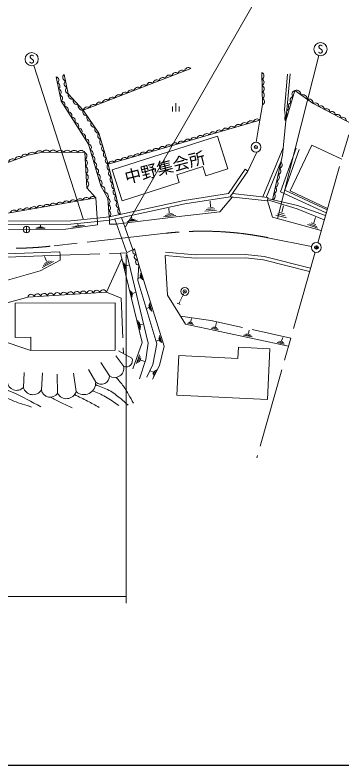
# Model space of a CAD drawing. Units: millimetres, scale not verified. Extents: x 40000 to 680000, y 20000 to 380000.
# Drawn here: x 515432 to 564921, y 205000 to 318560 of the extents above; entities that cross this region are included whole.
import ezdxf
from ezdxf.enums import TextEntityAlignment as Align

# ---------------------------------------------------------------- set-up
doc = ezdxf.new("R2010")
doc.units = ezdxf.units.MM
doc.header["$LTSCALE"] = 1000
doc.header["$PDMODE"] = 32
doc.header["$PDSIZE"] = 500
doc.linetypes.add('CHAIN', pattern=[18.5, 12, -1.5, 3.5, -1.5])
doc.linetypes.add('DASHED', pattern=[7.5, 6, -1.5])
for name, color, linetype, lineweight in [('M-BGD', 7, 'Continuous', 13), ('M-BGD-EXST', 7, 'Continuous', 13), ('M-BMK', 2, 'CHAIN', 13), ('M-BMK-SRVR', 3, 'Continuous', 13), ('M-STR-HTXT', 7, 'Continuous', 13), ('M-TTL-BAND', 7, 'Continuous', 25)]:
    doc.layers.add(name, color=color, linetype=linetype, lineweight=lineweight)
doc.layers.add('M-BMK-HTXT', color=7, linetype='Continuous')
doc.layers.add('M-OTRS', color=6, linetype='Continuous')
doc.styles.add('ＭＳ ゴシック', font='')
doc.styles.get('ＭＳ ゴシック').set_extended_font_data('MS Gothic')

msp = doc.modelspace()

# ---------------------------------------------------------------- linework, layer by layer
at = {"layer": 'M-BGD'}
for p, q in [((525770, 304131), (542037, 310460)), ((522400, 305507), (521656, 309199)), ((522864, 309550), (523495, 306630)), ((552898, 304963), (552795, 309829)), ((556225, 304236), (556674, 309585)), ((556426, 302518), (557095, 309669)), ((523495, 306630), (525770, 304131)), ((556426, 302518), (557802, 307122)), ((557802, 307122), (560581, 305138)), ((526542, 299008), (522400, 305507)), ((552502, 302648), (552898, 304963)), ((560581, 305138), (566415, 302095)), ((525770, 304131), (528139, 300668)), ((556426, 302518), (556225, 304236)), ((529550, 295973), (552502, 302648)), ((552502, 302648), (551944, 299292)), ((555893, 297350), (556426, 302518)), ((528139, 300668), (529550, 295973)), ((546055, 300207), (530144, 295135)), ((546055, 300207), (547636, 295249)), ((528437, 292705), (526542, 299008)), ((557080, 291916), (560376, 298863)), ((564875, 296729), (560376, 298863)), ((517361, 297351), (519621, 297814)), ((519621, 297814), (525980, 297744)), ((525980, 297744), (526317, 292410)), ((550687, 294908), (552039, 297806)), ((552950, 291005), (556008, 298463)), ((513516, 295934), (517361, 297351)), ((554413, 290586), (555893, 297350)), ((529550, 295973), (531406, 288361)), ((543857, 295599), (539914, 294342)), ((544307, 294188), (543857, 295599)), ((553467, 290948), (555665, 296310)), ((531645, 290428), (530144, 295135)), ((539914, 294342), (540284, 293183)), ((547636, 295249), (544307, 294188)), ((550276, 295192), (550687, 294908)), ((540284, 293183), (531645, 290428)), ((526317, 292410), (527678, 290871)), ((529490, 290781), (528437, 292705)), ((562726, 289238), (557080, 291916)), ((510735, 287951), (527678, 290871)), ((527678, 290871), (527875, 287806)), ((529663, 287980), (529490, 290781)), ((548338, 291012), (546423, 288767)), ((553664, 290762), (558177, 289702)), ((545013, 289504), (544978, 290386)), ((554385, 287971), (553627, 290427)), ((558150, 289218), (553642, 290567)), ((555840, 288703), (556052, 289663)), ((558177, 289702), (562428, 288199)), ((539195, 288512), (538397, 288415)), ((538787, 288587), (538731, 289329)), ((546423, 288767), (539848, 287988)), ((545935, 288988), (544138, 288844)), ((545670, 289188), (544386, 289085)), ((545404, 289388), (544634, 289326)), ((556329, 288155), (555173, 288450)), ((556151, 288454), (555457, 288631)), ((562241, 287548), (558150, 289218)), ((527875, 287806), (527924, 287309)), ((527924, 287309), (527925, 286781)), ((529663, 287980), (529741, 287485)), ((529712, 286865), (529741, 287485)), ((539848, 287988), (530676, 286865)), ((533900, 287493), (532416, 287306)), ((533676, 287568), (532616, 287434)), ((533453, 287643), (532817, 287563)), ((533127, 287671), (533080, 288080)), ((539755, 288205), (537893, 287979)), ((539475, 288358), (538145, 288197)), ((561774, 285919), (554385, 287971)), ((556507, 287856), (554889, 288269)), ((560653, 287085), (560919, 287879)), ((519984, 286287), (518579, 286261)), ((519786, 286354), (518782, 286336)), ((519587, 286421), (518985, 286410)), ((519288, 286463), (519297, 286746)), ((527925, 286781), (523105, 286117)), ((525959, 286677), (524036, 286412)), ((525675, 286695), (524301, 286505)), ((525391, 286712), (524566, 286598)), ((524972, 286692), (524935, 286914)), ((530676, 286865), (529712, 286865)), ((561256, 286281), (559694, 286829)), ((561099, 286558), (559984, 286950)), ((560943, 286835), (560273, 287070)), ((523105, 286117), (510137, 286072)), ((532283, 282561), (533534, 283134)), ((533534, 283134), (534196, 280757)), ((520197, 281275), (519909, 282008)), ((522241, 282699), (522259, 282199)), ((522259, 282199), (522269, 281444)), ((531376, 282479), (532283, 282561)), ((534688, 268971), (531376, 282479)), ((532283, 282561), (535595, 268878)), ((538157, 282157), (538511, 276128)), ((522269, 281444), (519257, 279803)), ((521254, 281256), (519524, 280317)), ((520934, 281305), (519699, 280634)), ((520615, 281354), (519874, 280952)), ((529270, 276574), (531563, 281595)), ((532096, 279826), (531730, 281236)), ((532148, 280052), (531887, 281059)), ((532200, 280279), (532044, 280883)), ((532192, 280598), (532609, 280699)), ((534012, 278369), (534196, 280757)), ((534196, 280757), (538012, 268397)), ((519257, 279803), (505653, 275965)), ((534421, 279410), (534720, 278441)), ((536879, 268789), (534012, 278369)), ((534377, 278824), (534088, 278673)), ((534362, 279057), (534490, 278642)), ((534391, 279234), (534605, 278542)), ((517353, 275846), (529270, 276574)), ((533110, 275769), (532823, 276900)), ((533166, 275959), (532961, 276767)), ((533222, 276148), (533099, 276633)), ((533225, 276409), (533613, 276521)), ((538511, 276128), (541224, 271744)), ((508081, 273329), (517353, 275846)), ((530570, 274953), (515432, 274912)), ((515432, 274912), (515446, 269753)), ((530589, 267791), (530570, 274953)), ((535805, 275003), (536156, 273680)), ((535718, 274247), (535324, 274105)), ((535708, 274554), (535859, 273987)), ((535757, 274778), (536007, 273833)), ((542065, 272134), (542161, 272612)), ((534367, 270911), (534015, 272295)), ((534406, 271131), (534154, 272119)), ((534445, 271351), (534293, 271944)), ((534428, 271662), (534785, 271752)), ((541224, 271744), (556813, 268402)), ((542459, 271721), (541545, 271910)), ((542352, 271867), (541699, 272003)), ((542245, 272014), (541854, 272095)), ((545781, 271399), (545947, 271976)), ((546218, 270895), (545124, 271133)), ((546103, 271074), (545322, 271243)), ((545988, 271252), (545519, 271354)), ((551020, 270163), (550459, 270284)), ((550761, 270312), (550889, 270843)), ((515446, 269753), (517834, 269759)), ((517834, 269759), (517840, 267757)), ((537204, 269350), (536807, 269182)), ((537193, 269613), (537347, 269143)), ((537240, 269811), (537498, 269028)), ((537288, 270010), (537649, 268913)), ((551330, 269816), (550020, 270099)), ((551175, 269989), (550239, 270191)), ((555988, 269072), (555515, 269182)), ((555779, 269215), (555943, 269743)), ((533252, 264981), (534688, 268971)), ((535595, 268878), (535245, 266375)), ((536292, 265642), (536879, 268789)), ((538012, 268397), (537299, 265488)), ((549155, 266566), (549241, 268278)), ((549241, 268278), (554017, 268038)), ((554017, 268038), (553630, 260326)), ((556222, 268735), (555117, 268992)), ((556105, 268904), (555316, 269087)), ((530589, 267791), (517840, 267757)), ((531899, 265335), (530675, 266934)), ((531110, 267687), (533122, 266601)), ((533822, 265769), (534275, 267109)), ((539914, 261013), (540215, 267014)), ((540215, 267014), (549155, 266566)), ((529727, 263923), (528438, 265935)), ((534041, 265905), (534364, 266862)), ((535245, 266375), (534252, 263494)), ((534259, 266042), (534453, 266616)), ((534459, 266292), (535074, 266072)), ((527642, 262967), (526556, 264864)), ((535383, 263726), (536292, 265642)), ((536340, 264496), (535887, 264690)), ((537299, 265488), (536250, 263404)), ((536524, 264676), (536309, 264251)), ((536709, 264769), (536350, 264061)), ((536894, 264863), (536392, 263871)), ((516699, 262182), (516808, 264419)), ((519425, 261787), (519577, 264397)), ((521872, 261273), (521814, 264169)), ((524674, 261534), (524268, 264328)), ((539914, 261013), (553630, 260326))]:
    msp.add_line(p, q, dxfattribs=at)
at = {"layer": 'M-BGD', "linetype": 'DASHED'}
for p, q in [((548016, 291048), (553627, 290427)), ((548339, 291515), (553682, 290924)), ((553627, 290427), (553682, 290924)), ((527875, 287806), (529663, 287980)), ((527924, 287309), (529741, 287485)), ((532322, 282721), (530561, 287664)), ((533264, 283056), (531545, 287880)), ((522259, 282199), (531376, 282479)), ((529270, 276574), (531499, 275676)), ((531499, 275676), (531848, 267289)), ((545047, 272322), (540476, 272953)), ((517840, 267757), (506009, 271778)), ((557161, 269633), (545047, 272322))]:
    msp.add_line(p, q, dxfattribs=at)
at = {"layer": 'M-BGD'}
for points in [[(562539, 288586), (555639, 291762), (557976, 298373)], [(562679, 289073), (556263, 292025), (558448, 298206)], [(529663, 287980), (541057, 290476), (547727, 291509), (550276, 295192)], [(529741, 287485), (541148, 289985), (548016, 291048), (550687, 294908)], [(473165, 286782), (503390, 287330), (523870, 287403), (527875, 287806)], [(473382, 286286), (503395, 286830), (523896, 286903), (527924, 287309)], [(412752, 258073), (455599, 272860), (466136, 276586), (471405, 279115), (477662, 280598), (498716, 279924), (504713, 282053), (522241, 282699)], [(412956, 257595), (455764, 272388), (466328, 276124), (471573, 278641), (477713, 280096), (498794, 279421), (504808, 281556), (522259, 282199)], [(538157, 282157), (542679, 281738), (550301, 281812), (553029, 281477), (560013, 279727)], [(538203, 282655), (542700, 282238), (550330, 282313), (553120, 281969), (560149, 280209)]]:
    msp.add_lwpolyline(points, dxfattribs=at)
for centre, radius, start, end in [((540706, 309632), 589, 50.65623, 171.8588), ((541663, 310004), 589, 50.65623, 171.8588), ((521534, 308694), 519, 306.37864, 76.40876), ((523226, 309119), 563, 130.06721, 254.34796), ((537836, 308515), 589, 50.65623, 171.8588), ((538792, 308887), 589, 50.65623, 171.8588), ((539749, 309260), 589, 50.65623, 171.8588), ((552560, 309338), 545, 297.91823, 64.50547), ((521720, 307771), 519, 306.37864, 76.40876), ((523437, 308146), 563, 130.06721, 254.34796), ((534965, 307398), 589, 50.65623, 171.8588), ((535922, 307771), 589, 50.65623, 171.8588), ((536879, 308143), 589, 50.65623, 171.8588), ((552581, 308364), 545, 297.91823, 64.50547), ((552601, 307391), 545, 297.91823, 64.50547), ((521906, 306848), 519, 306.37864, 76.40876), ((523647, 307172), 563, 130.06721, 254.34796), ((524154, 306468), 678, 166.21206, 278.39937), ((532094, 306281), 589, 50.65623, 171.8588), ((533051, 306654), 589, 50.65623, 171.8588), ((534008, 307026), 589, 50.65623, 171.8588), ((552622, 306418), 545, 297.91823, 64.50547), ((557889, 306594), 535, 99.41321, 227.31655), ((558038, 306474), 690, 358.89345, 110.0677), ((522092, 305925), 519, 306.37864, 76.40876), ((522460, 304974), 537, 328.67068, 96.33574), ((524912, 305635), 678, 166.21206, 278.39937), ((529224, 305165), 589, 50.65623, 171.8588), ((530180, 305537), 589, 50.65623, 171.8588), ((531137, 305909), 589, 50.65623, 171.8588), ((552643, 305445), 545, 297.91823, 64.50547), ((557614, 305674), 535, 99.41321, 227.31655), ((558965, 305813), 690, 358.89345, 110.0677), ((559891, 305151), 690, 358.89345, 110.0677), ((522977, 304161), 537, 328.67068, 96.33574), ((525670, 304803), 678, 166.21206, 278.39937), ((526353, 304048), 589, 50.65623, 171.8588), ((527310, 304420), 589, 50.65623, 171.8588), ((528267, 304792), 589, 50.65623, 171.8588), ((557064, 303832), 535, 99.41321, 227.31655), ((557339, 304753), 535, 99.41321, 227.31655), ((560897, 304727), 518, 357.35679, 127.55742), ((561730, 304293), 518, 357.35679, 127.55742), ((562564, 303858), 518, 357.35679, 127.55742), ((523495, 303349), 537, 328.67068, 96.33574), ((526320, 303873), 608, 154.84948, 273.91953), ((526913, 303007), 608, 154.84948, 273.91953), ((556789, 302911), 535, 99.41321, 227.31655), ((563397, 303423), 518, 357.35679, 127.55742), ((564231, 302989), 518, 357.35679, 127.55742), ((524013, 302536), 537, 328.67068, 96.33574), ((524530, 301724), 537, 328.67068, 96.33574), ((527505, 302141), 608, 154.84948, 273.91953), ((550185, 301700), 563, 44.08266, 168.34892), ((551141, 301978), 563, 44.08266, 168.34892), ((552097, 302256), 563, 44.08266, 168.34892), ((565064, 302554), 518, 357.35679, 127.55742), ((525048, 300912), 537, 328.67068, 96.33574), ((528098, 301276), 608, 154.84948, 273.91953), ((546359, 300587), 563, 44.08266, 168.34892), ((547316, 300865), 563, 44.08266, 168.34892), ((548272, 301143), 563, 44.08266, 168.34892), ((549228, 301422), 563, 44.08266, 168.34892), ((525566, 300099), 537, 328.67068, 96.33574), ((526083, 299287), 537, 328.67068, 96.33574), ((528520, 300271), 551, 133.80027, 259.64536), ((542534, 299475), 563, 44.08266, 168.34892), ((543490, 299753), 563, 44.08266, 168.34892), ((544447, 300031), 563, 44.08266, 168.34892), ((545403, 300309), 563, 44.08266, 168.34892), ((526468, 298495), 518, 311.64772, 81.821), ((528803, 299332), 551, 133.80027, 259.64536), ((529085, 298393), 551, 133.80027, 259.64536), ((538709, 298362), 563, 44.08266, 168.34892), ((539665, 298640), 563, 44.08266, 168.34892), ((540621, 298918), 563, 44.08266, 168.34892), ((541578, 299197), 563, 44.08266, 168.34892), ((518007, 297071), 704, 46.62186, 156.54497), ((519137, 297302), 704, 46.62186, 156.54497), ((520147, 297490), 618, 30.34074, 148.39451), ((521207, 297479), 618, 30.34074, 148.39451), ((522267, 297467), 618, 30.34074, 148.39451), ((523327, 297455), 618, 30.34074, 148.39451), ((524387, 297444), 618, 30.34074, 148.39451), ((525447, 297432), 618, 30.34074, 148.39451), ((525688, 297190), 626, 305.00513, 62.22263), ((526739, 297594), 518, 311.64772, 81.821), ((529367, 297454), 551, 133.80027, 259.64536), ((533927, 296972), 563, 44.08266, 168.34892), ((534883, 297250), 563, 44.08266, 168.34892), ((535840, 297528), 563, 44.08266, 168.34892), ((536796, 297806), 563, 44.08266, 168.34892), ((537752, 298084), 563, 44.08266, 168.34892), ((515057, 296196), 587, 49.51612, 170.94268), ((516018, 296550), 587, 49.51612, 170.94268), ((516980, 296904), 587, 49.51612, 170.94268), ((525756, 296123), 626, 305.00513, 62.22263), ((527009, 296694), 518, 311.64772, 81.821), ((529649, 296514), 551, 133.80027, 259.64536), ((530102, 295859), 563, 44.08266, 168.34892), ((531058, 296137), 563, 44.08266, 168.34892), ((532014, 296415), 563, 44.08266, 168.34892), ((532971, 296693), 563, 44.08266, 168.34892), ((525823, 295056), 626, 305.00513, 62.22263), ((527280, 295793), 518, 311.64772, 81.821), ((527551, 294893), 518, 311.64772, 81.821), ((529909, 295556), 550, 130.71199, 256.69379), ((555111, 294932), 547, 284.52855, 50.79327), ((555319, 295886), 547, 284.52855, 50.79327), ((525890, 293990), 626, 305.00513, 62.22263), ((527822, 293992), 518, 311.64772, 81.821), ((530141, 294605), 550, 130.71199, 256.69379), ((554902, 293978), 547, 284.52855, 50.79327), ((525958, 292923), 626, 305.00513, 62.22263), ((528092, 293092), 518, 311.64772, 81.821), ((530373, 293653), 550, 130.71199, 256.69379), ((530604, 292702), 550, 130.71199, 256.69379), ((554693, 293024), 547, 284.52855, 50.79327), ((528392, 292055), 651, 331.31272, 86.08387), ((530836, 291751), 550, 130.71199, 256.69379), ((554484, 292070), 547, 284.52855, 50.79327), ((525233, 290169), 576, 38.42029, 161.13498), ((526230, 290341), 576, 38.42029, 161.13498), ((527227, 290513), 576, 38.42029, 161.13498), ((528919, 291094), 651, 331.31272, 86.08387), ((529304, 290301), 515, 298.2105, 68.88225), ((531068, 290799), 550, 130.71199, 256.69379), ((554276, 291116), 547, 284.52855, 50.79327), ((519253, 289139), 576, 38.42029, 161.13498), ((520250, 289311), 576, 38.42029, 161.13498), ((521247, 289482), 576, 38.42029, 161.13498), ((522243, 289654), 576, 38.42029, 161.13498), ((523240, 289826), 576, 38.42029, 161.13498), ((524237, 289998), 576, 38.42029, 161.13498), ((529362, 289367), 515, 298.2105, 68.88225), ((531300, 289848), 550, 130.71199, 256.69379), ((515267, 288452), 576, 38.42029, 161.13498), ((516263, 288624), 576, 38.42029, 161.13498), ((517260, 288795), 576, 38.42029, 161.13498), ((518257, 288967), 576, 38.42029, 161.13498), ((529420, 288433), 515, 298.2105, 68.88225), ((531532, 288896), 550, 130.71199, 256.69379), ((533656, 282741), 412, 107.16061, 283.95713), ((533877, 281949), 412, 107.16061, 283.95713), ((534097, 281156), 412, 107.16061, 283.95713), ((517857, 275768), 509, 15.88413, 171.10106), ((518850, 275828), 509, 15.88413, 171.10106), ((519843, 275889), 509, 15.88413, 171.10106), ((520836, 275949), 509, 15.88413, 171.10106), ((521829, 276010), 509, 15.88413, 171.10106), ((522822, 276071), 509, 15.88413, 171.10106), ((523815, 276131), 509, 15.88413, 171.10106), ((524808, 276192), 509, 15.88413, 171.10106), ((525801, 276252), 509, 15.88413, 171.10106), ((526794, 276313), 509, 15.88413, 171.10106), ((527787, 276374), 509, 15.88413, 171.10106), ((528780, 276434), 509, 15.88413, 171.10106), ((532247, 266223), 954, 248.61911, 23.37938), ((530519, 265081), 1403, 235.64373, 10.404), ((528485, 263879), 1242, 227.24343, 2.0037), ((515667, 263115), 1392, 183.11266, 317.87293), ((525859, 262869), 1785, 228.39701, 3.15728), ((518144, 262552), 1492, 194.38326, 329.14354), ((520756, 262040), 1354, 190.75684, 325.51711), ((523219, 261987), 1524, 207.93441, 342.69468)]:
    msp.add_arc(centre, radius, start, end, dxfattribs=at)
for points, knots in [([(356250, 241808), (356927, 241808), (357608, 241736), (358281, 241808), (359482, 241937), (360650, 242283), (361821, 242579), (363618, 243033), (365354, 243722), (367164, 244121), (369256, 244582), (371391, 244830), (373517, 245098), (376649, 245494), (379795, 245780), (382942, 246032), (387017, 246359), (391097, 246615), (395181, 246782), (401953, 247058), (408732, 247125), (415509, 247200), (420909, 247259), (426315, 246980), (431709, 247224), (435564, 247398), (439425, 247679), (443241, 248250), (445538, 248594), (447813, 249099), (450058, 249692), (452967, 250460), (455820, 251431), (458659, 252428), (460426, 253049), (462155, 253775), (463904, 254448), (466770, 255551), (469576, 256829), (472504, 257755), (476358, 258974), (480317, 259839), (484265, 260703), (487114, 261327), (490003, 261759), (492866, 262316), (495345, 262798), (497789, 263489), (500293, 263814), (502019, 264039), (503770, 264247), (505506, 264124), (507026, 264016), (508517, 263618), (509985, 263212), (511745, 262724), (513471, 262107), (515149, 261387), (516588, 260769), (517940, 259965), (519335, 259253)], [0, 0, 0, 0, 1, 1, 1, 2, 2, 2, 3, 3, 3, 4, 4, 4, 5, 5, 5, 6, 6, 6, 7, 7, 7, 8, 8, 8, 9, 9, 9, 10, 10, 10, 11, 11, 11, 12, 12, 12, 13, 13, 13, 14, 14, 14, 15, 15, 15, 16, 16, 16, 17, 17, 17, 18, 18, 18, 19, 19, 19, 20, 20, 20, 20]), ([(530747, 263697), (531112, 263247), (531510, 262823), (531841, 262348), (532410, 261535), (532860, 260645), (533370, 259793)], [0, 0, 0, 0, 1, 1, 1, 2, 2, 2, 2]), ([(356798, 240521), (357805, 240590), (358820, 240583), (359819, 240726), (361666, 240992), (363458, 241556), (365285, 241936), (367606, 242420), (369923, 242936), (372266, 243300), (374907, 243710), (377569, 243973), (380229, 244223), (383105, 244493), (385989, 244677), (388872, 244848), (393525, 245123), (398183, 245285), (402840, 245491), (406588, 245657), (410333, 245954), (414084, 245966), (417494, 245978), (420899, 245692), (424308, 245603), (427394, 245522), (430482, 245341), (433567, 245449), (435727, 245524), (437888, 245704), (440028, 246008), (442612, 246376), (445174, 246906), (447706, 247533), (449878, 248071), (452015, 248749), (454140, 249449), (456315, 250165), (458471, 250945), (460601, 251785), (462677, 252602), (464684, 253586), (466755, 254414), (468631, 255164), (470499, 255949), (472434, 256531), (474609, 257185), (476843, 257632), (479072, 258069), (481710, 258586), (484393, 258851), (487035, 259346), (489216, 259755), (491390, 260209), (493543, 260745), (495292, 261180), (496973, 261895), (498746, 262218), (500510, 262540), (502314, 262636), (504107, 262675), (505463, 262705), (506832, 262716), (508172, 262507), (509659, 262276), (511108, 261817), (512527, 261314), (513471, 260978), (514344, 260467), (515277, 260102), (516140, 259764), (517030, 259499), (517907, 259197)], [0, 0, 0, 0, 1, 1, 1, 2, 2, 2, 3, 3, 3, 4, 4, 4, 5, 5, 5, 6, 6, 6, 7, 7, 7, 8, 8, 8, 9, 9, 9, 10, 10, 10, 11, 11, 11, 12, 12, 12, 13, 13, 13, 14, 14, 14, 15, 15, 15, 16, 16, 16, 17, 17, 17, 18, 18, 18, 19, 19, 19, 20, 20, 20, 21, 21, 21, 22, 22, 22, 23, 23, 23, 24, 24, 24, 24]), ([(527623, 262592), (528311, 262300), (529035, 262081), (529686, 261716), (530310, 261366), (530868, 260910), (531430, 260468), (531818, 260161), (532178, 259819), (532552, 259495)], [0, 0, 0, 0, 1, 1, 1, 2, 2, 2, 3, 3, 3, 3]), ([(527176, 261663), (527826, 261364), (528500, 261114), (529125, 260766), (529830, 260375), (530470, 259879), (531143, 259435)], [0, 0, 0, 0, 1, 1, 1, 2, 2, 2, 2]), ([(520792, 260686), (521313, 260420), (521828, 260142), (522356, 259889), (522933, 259612), (523522, 259364), (524105, 259101)], [0, 0, 0, 0, 1, 1, 1, 2, 2, 2, 2]), ([(524441, 261077), (525097, 260754), (525760, 260445), (526409, 260110), (527003, 259803), (527583, 259473), (528170, 259155)], [0, 0, 0, 0, 1, 1, 1, 2, 2, 2, 2])]:
    msp.add_open_spline(points, degree=3, knots=knots, dxfattribs=at)
at = {"layer": 'M-BGD-EXST'}
for p, q in [((561416, 312425), (555153, 287738)), ((518267, 310929), (525754, 287720)), ((539264, 304690), (539264, 303940)), ((539764, 305190), (539764, 303940)), ((540264, 304690), (540264, 303940)), ((517181, 286567), (517181, 285567)), ((540784, 275988), (540741, 275898)), ((540871, 276168), (540828, 276078)), ((540958, 276348), (540915, 276258)), ((541045, 276529), (541002, 276439)), ((541132, 276709), (541089, 276619)), ((540449, 274717), (539998, 274934)), ((540263, 274907), (540223, 274825)), ((540350, 275088), (540306, 274997)), ((540437, 275268), (540393, 275178)), ((540524, 275448), (540480, 275358)), ((540611, 275628), (540567, 275538)), ((540697, 275808), (540654, 275718))]:
    msp.add_line(p, q, dxfattribs=at)
for centre, radius in [((561662, 313395), 1000), ((517960, 311880), 1000), ((551902, 298543), 750), ((517181, 286067), 500), ((541132, 276709), 600)]:
    msp.add_circle(centre, radius, dxfattribs=at)
for p in [(551902, 298543), (541132, 276709)]:
    msp.add_point(p, dxfattribs=at)
at = {"layer": 'M-BMK'}
for p, q in [((561248, 284085), (570849, 317548)), ((538271, 285515), (520767, 283553)), ((560305, 283512), (553722, 284839)), ((483590, 282581), (516228, 283253)), ((560837, 282642), (552038, 251500))]:
    msp.add_line(p, q, dxfattribs=at)
for centre, start, end in [((543839, 235826), 78.59962, 96.39405), ((515199, 333242), 271.17945, 276.39405)]:
    msp.add_arc(centre, 50000, start, end, dxfattribs=at)
at = {"layer": 'M-BMK-SRVR'}
msp.add_circle((561041, 283364), 750, dxfattribs=at)
at = {"layer": 'M-OTRS'}
msp.add_point((561041, 283364), dxfattribs=at)
msp.add_point((561041, 283364), dxfattribs=at)
at = {"layer": 'M-STR-HTXT'}
for p, q in [((561056, 336825), (532154, 286481)), ((532263, 282222), (532263, 229512)), ((532263, 230512), (189378, 230512))]:
    msp.add_line(p, q, dxfattribs=at)
at = {"layer": 'M-TTL-BAND'}
msp.add_line((40000, 205000), (579000, 205000), dxfattribs=at)

# ---------------------------------------------------------------- texts
at = {"layer": 'M-BGD-EXST', "style": 'ＭＳ ゴシック'}
for p in [(561662, 313395), (517960, 311880)]:
    msp.add_text('S', height=1320, dxfattribs=at).set_placement(p, align=Align.MIDDLE_CENTER)
at = {"layer": 'M-BMK-HTXT', "style": 'ＭＳ ゴシック'}
msp.add_text('中野集会所', height=1833, rotation=14.661, dxfattribs=at).set_placement((532442, 292475), align=Align.BOTTOM_LEFT)

doc.saveas('drawing.dxf')
